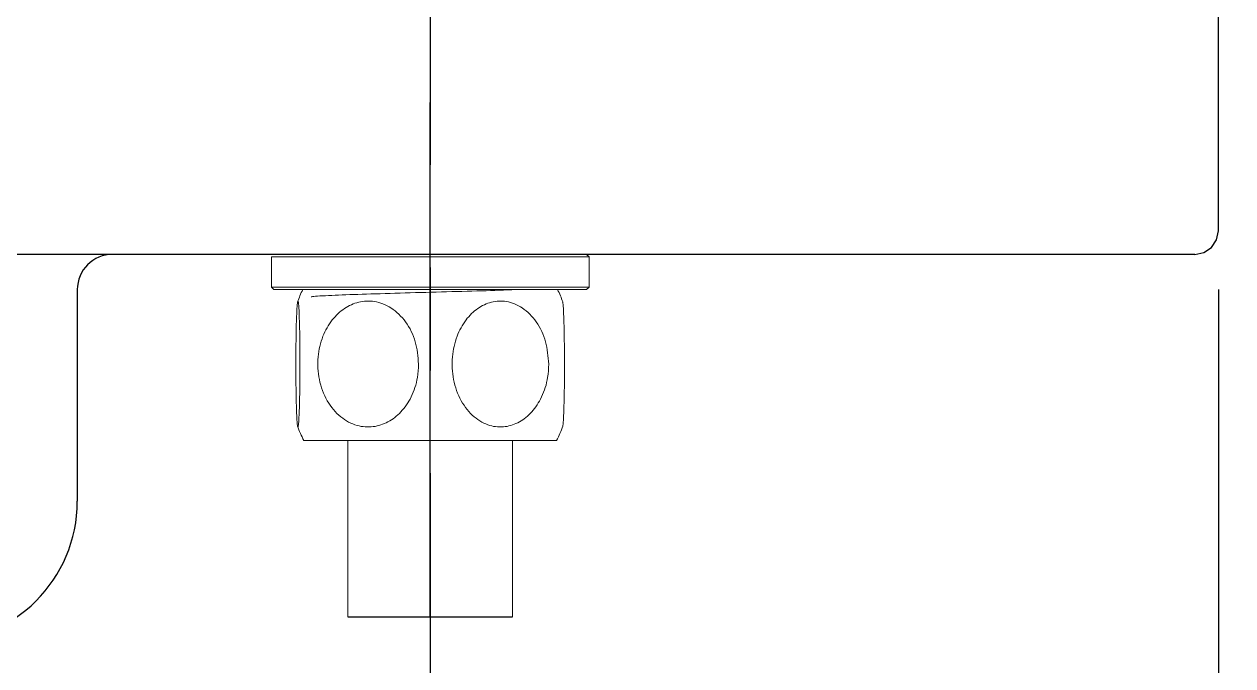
# Model space of a CAD drawing. Extents: x 1919 to 2339, y -1533 to -939.
# Drawn here: x 2091.28 to 2111.83, y -1399.78 to -1388.86 of the extents above; entities that cross this region are included whole.
import ezdxf

# ---------------------------------------------------------------- set-up
doc = ezdxf.new("R2010")
doc.units = 0
doc.header["$LTSCALE"] = 7
doc.header["$MEASUREMENT"] = 0
doc.linetypes.add('CENTER', pattern=[2, 1.25, -0.25, 0.25, -0.25])
for name, color, linetype in [('CEN', 1, 'CENTER'), ('CL', 1, 'CENTER'), ('D', 2, 'CONTINUOUS'), ('DWG', 7, 'CONTINUOUS')]:
    doc.layers.add(name, color=color, linetype=linetype)

msp = doc.modelspace()

# ---------------------------------------------------------------- linework, layer by layer
at = {"layer": 'CEN'}
msp.add_line((2098.18, -1398.945), (2098.18, -1366.023), dxfattribs=at)
at = {"layer": 'CL', "color": 1, "linetype": 'CENTER'}
msp.add_line((2098.18, -1172.504), (2098.18, -1416.952), dxfattribs=at)
msp.add_spline([(2098.18, -1416.952), (2100.984, -1432.484), (2130.026, -1423.891), (2127.916, -1358.228), (2107.86, -1285.062), (2107.586, -1282.708)], degree=3, dxfattribs=at)
at = {"layer": 'D'}
for p, q in [((2111.58, -1393.379), (2111.58, -1424.58)), ((2096.779, -1398.945), (2099.579, -1398.945))]:
    msp.add_line(p, q, dxfattribs=at)
at = {"layer": 'DWG', "linetype": 'Continuous'}
for p, q in [((2111.58, -1392.379), (2111.581, -1371.779)), ((2111.551, -1392.531), (2111.581, -1392.379)), ((2111.464, -1392.661), (2111.549, -1392.533)), ((2111.18, -1392.779), (2086.063, -1392.779)), ((2111.181, -1392.779), (2111.333, -1392.748)), ((2111.334, -1392.748), (2111.461, -1392.663)), ((2092.18, -1393.379), (2092.18, -1396.979))]:
    msp.add_line(p, q, dxfattribs=at)
at = {"layer": 'DWG', "linetype": 'Continuous', "lineweight": 15}
for p, q in [((2095.48, -1392.819), (2095.48, -1393.339)), ((2099.108, -1392.819), (2095.48, -1392.819)), ((2095.52, -1392.779), (2100.84, -1392.779)), ((2100.88, -1392.819), (2099.108, -1392.819)), ((2100.88, -1392.819), (2100.84, -1392.779)), ((2100.88, -1393.339), (2100.88, -1392.819)), ((2095.48, -1393.339), (2095.52, -1393.379)), ((2095.48, -1393.339), (2100.88, -1393.339)), ((2100.84, -1393.379), (2095.52, -1393.379)), ((2100.84, -1393.379), (2100.88, -1393.339)), ((2100.329, -1395.945), (2096.029, -1395.945)), ((2096.779, -1395.945), (2096.779, -1398.945)), ((2099.579, -1398.945), (2099.579, -1395.945))]:
    msp.add_line(p, q, dxfattribs=at)
at = {"layer": 'DWG', "linetype": 'Continuous'}
for centre, radius, start, end in [((2092.78, -1393.379), 0.6, 90, 180), ((2089.78, -1396.979), 2.4, 270, 0)]:
    msp.add_arc(centre, radius, start, end, dxfattribs=at)
at = {"layer": 'DWG', "linetype": 'Continuous', "lineweight": 15}
for centre, start, end in [((2098.696, -1394.645), 154.7427, 159.1269), ((2097.663, -1394.645), 20.8742, 25.2573), ((2098.696, -1394.645), 200.8406, 205.9892), ((2097.663, -1394.645), 334.0108, 339.1603)]:
    msp.add_arc(centre, 2.967, start, end, dxfattribs=at)
for points, knots in [([(2099.635, -1393.379), (2099.449, -1393.386), (2099.076, -1393.4), (2098.371, -1393.418), (2097.658, -1393.438), (2096.996, -1393.458), (2096.487, -1393.476), (2096.197, -1393.493), (2096.164, -1393.5), (2096.158, -1393.501)], [0, 0, 0, 0, 0.1603839, 0.3207689, 0.481135, 0.6415111, 0.8018879, 0.9622596, 1, 1, 1, 1]), ([(2095.966, -1394.645), (2095.965, -1394.516), (2095.964, -1394.259), (2095.958, -1393.919), (2095.947, -1393.677), (2095.936, -1393.564), (2095.924, -1393.575), (2095.914, -1393.688), (2095.905, -1393.89), (2095.899, -1394.175), (2095.896, -1394.528), (2095.896, -1394.915), (2095.902, -1395.278), (2095.911, -1395.556), (2095.923, -1395.707), (2095.934, -1395.728), (2095.945, -1395.643), (2095.954, -1395.466), (2095.961, -1395.204), (2095.965, -1394.916), (2095.966, -1394.721), (2095.966, -1394.645)], [0, 0, 0, 0, 0.060165, 0.120417, 0.178395, 0.230832, 0.278405, 0.324356, 0.37215, 0.424077, 0.480832, 0.541337, 0.602963, 0.662254, 0.716368, 0.765071, 0.811103, 0.858073, 0.908672, 0.964078, 1, 1, 1, 1]), ([(2097.982, -1394.645), (2097.971, -1394.516), (2097.949, -1394.259), (2097.779, -1393.919), (2097.532, -1393.677), (2097.244, -1393.564), (2096.964, -1393.575), (2096.713, -1393.688), (2096.5, -1393.89), (2096.339, -1394.175), (2096.256, -1394.528), (2096.277, -1394.915), (2096.411, -1395.278), (2096.641, -1395.556), (2096.923, -1395.707), (2097.209, -1395.728), (2097.469, -1395.643), (2097.695, -1395.466), (2097.872, -1395.204), (2097.968, -1394.916), (2097.978, -1394.721), (2097.982, -1394.645)], [0, 0, 0, 0, 0.060165, 0.120417, 0.178395, 0.230832, 0.278405, 0.324356, 0.37215, 0.424078, 0.480832, 0.541337, 0.602963, 0.662254, 0.716368, 0.765071, 0.811103, 0.858073, 0.908672, 0.964078, 1, 1, 1, 1]), ([(2100.195, -1394.645), (2100.185, -1394.516), (2100.164, -1394.259), (2100.001, -1393.919), (2099.764, -1393.677), (2099.488, -1393.564), (2099.22, -1393.575), (2098.978, -1393.688), (2098.774, -1393.89), (2098.619, -1394.175), (2098.54, -1394.528), (2098.56, -1394.915), (2098.689, -1395.278), (2098.909, -1395.556), (2099.18, -1395.707), (2099.454, -1395.728), (2099.703, -1395.643), (2099.92, -1395.466), (2100.09, -1395.204), (2100.182, -1394.916), (2100.192, -1394.721), (2100.195, -1394.645)], [0, 0, 0, 0, 0.060165, 0.120417, 0.178395, 0.230832, 0.278405, 0.324356, 0.37215, 0.424077, 0.480832, 0.541337, 0.602963, 0.662254, 0.716368, 0.765071, 0.811103, 0.858073, 0.908672, 0.964078, 1, 1, 1, 1]), ([(2100.431, -1393.589), (2100.432, -1393.589), (2100.437, -1393.589), (2100.445, -1393.693), (2100.453, -1393.888), (2100.46, -1394.175), (2100.463, -1394.528), (2100.463, -1394.915), (2100.457, -1395.28), (2100.448, -1395.551), (2100.438, -1395.694), (2100.433, -1395.697), (2100.431, -1395.698)], [0, 0, 0, 0, 0.033515, 0.130348, 0.231063, 0.340489, 0.460087, 0.587589, 0.717452, 0.842396, 0.95643, 1, 1, 1, 1])]:
    msp.add_open_spline(points, degree=3, knots=knots, dxfattribs=at)

doc.saveas('drawing.dxf')
